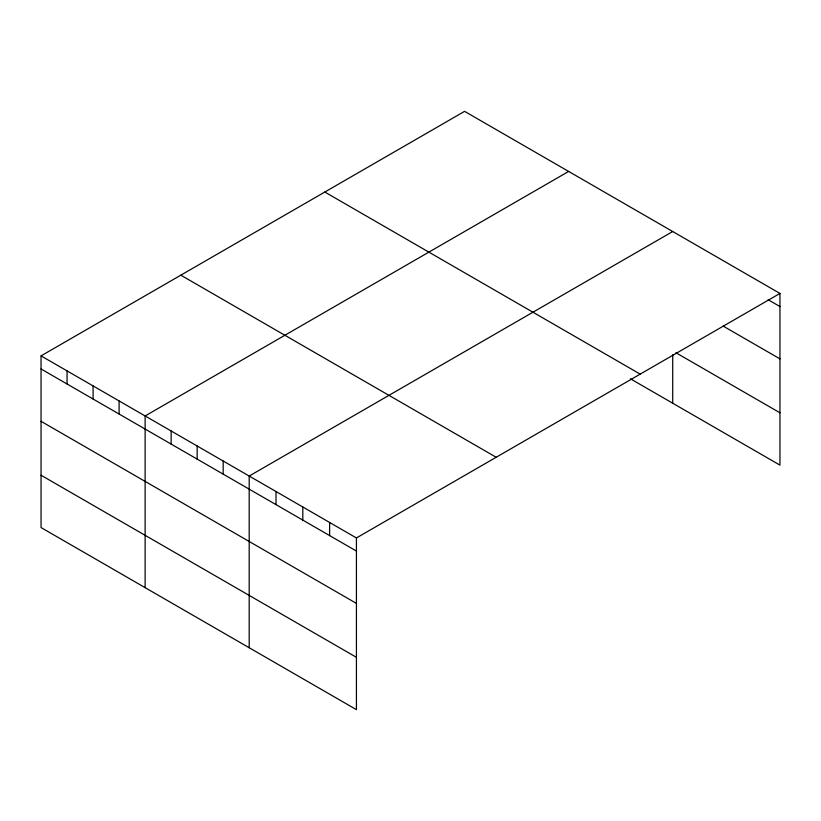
<?xml version="1.0" encoding="UTF-8"?>
<svg xmlns="http://www.w3.org/2000/svg" width="821" height="821" viewBox="0 0 821 821"><rect width="100%" height="100%" fill="white"/><g stroke="black" fill="none" stroke-linecap="round" stroke-linejoin="round"><path stroke-width="1.23" d="M630.446 378.809L779.95 465.127L779.95 293.436L464.573 111.348L41.05 355.873L41.05 527.564L356.427 709.652L356.427 537.95L41.05 355.873M568.645 171.435L145.122 415.96L145.122 587.651M672.717 231.522L249.194 476.047L249.194 647.738M356.427 537.95L779.95 293.436M768.158 299.737L779.95 306.541M723.116 326.06L779.95 358.88M675.94 352.743L779.95 412.799M324.808 192.042L640.185 374.13M180.815 275.179L496.192 457.266M41.05 368.978L356.427 551.065M41.05 421.317L356.427 603.394M41.05 475.236L356.427 657.313M672.717 354.713L672.717 403.224M329.621 522.474L329.621 535.579M302.816 506.998L302.816 520.104M276.01 491.522L276.01 504.628M223.179 461.022L223.179 474.128M197.163 445.998L197.163 459.113M171.148 430.984L171.148 444.089M119.107 400.935L119.107 414.041M93.091 385.911L93.091 399.027M67.065 370.897L67.065 384.002"/></g></svg>
